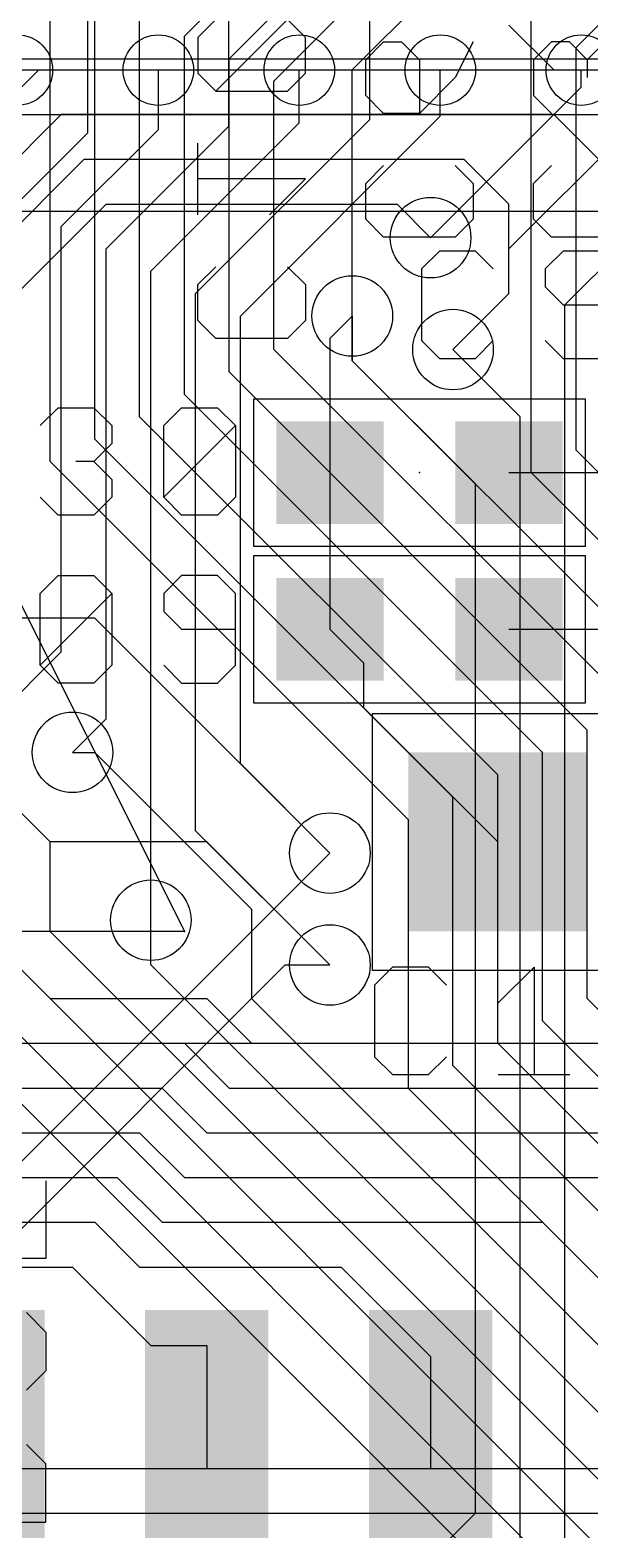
# Model space of a CAD drawing. Extents: x -61 to 136, y 23 to 123.
# Drawn here: x 65.67 to 68.85, y 54.51 to 63.03 of the extents above; entities that cross this region are included whole.
import ezdxf

# ---------------------------------------------------------------- set-up
doc = ezdxf.new("R2010")
doc.units = 0
for name, color, linetype in [('1', 14, 'CONTINUOUS'), ('13', 94, 'CONTINUOUS'), ('14', 94, 'CONTINUOUS'), ('16', 134, 'CONTINUOUS'), ('18', 94, 'CONTINUOUS'), ('21', 251, 'CONTINUOUS'), ('22', 54, 'CONTINUOUS'), ('23', 251, 'CONTINUOUS'), ('24', 54, 'CONTINUOUS'), ('25', 251, 'CONTINUOUS'), ('26', 54, 'CONTINUOUS'), ('3', 214, 'CONTINUOUS'), ('39', 14, 'CONTINUOUS'), ('4', 214, 'CONTINUOUS')]:
    doc.layers.add(name, color=color, linetype=linetype)

# ---------------------------------------------------------------- blocks, each defined once
blk = doc.blocks.new('RECT')
blk.add_solid([(-0.5, -0.5), (0.5, -0.5), (-0.5, 0.5), (0.5, 0.5)])
blk = doc.blocks.new('PIE')
blk.add_circle((0, 0), 0.5)
blk = doc.blocks.new('ROUNDV')
blk.add_circle((0, 0), 0.5)

msp = doc.modelspace()

# ---------------------------------------------------------------- linework, layer by layer
at = {"layer": '1'}
for p, q in [((66, 62.444), (66, 63.2)), ((66.8, 62.482), (66.8, 63.2)), ((67.6, 62.52), (67.6, 63.2)), ((66.4, 62.463), (66.4, 62.8)), ((67.2, 62.501), (67.2, 62.8)), ((68, 62.539), (68, 62.8)), ((68.8, 62.704), (68.8, 62.8)), ((67.945, 61.849), (68.8, 62.704)), ((68.3895, 61.7855), (69.2, 62.596)), ((66.3575, 61.6585), (67.2, 62.501)), ((66.6115, 61.5315), (67.6, 62.52)), ((66.8655, 61.4045), (68, 62.539)), ((65.5955, 62.0395), (66, 62.444)), ((65.8495, 61.9125), (66.4, 62.463)), ((66.1035, 61.7855), (66.8, 62.482)), ((65.8495, 59.4995), (65.8495, 61.9125)), ((66.1035, 59.1185), (66.1035, 61.7855)), ((68.3895, 61.5315), (68.3895, 61.7855)), ((66.3575, 57.9755), (66.3575, 61.6585)), ((66.6115, 58.4835), (66.6115, 61.5315)), ((68.072, 61.214), (68.3895, 61.5315)), ((66.8655, 58.8645), (66.8655, 61.4045)), ((67.5005, 61.4045), (67.3735, 61.2775)), ((67.3735, 61.2775), (67.3735, 60.5155)), ((67.3735, 60.5155), (67.3735, 59.6265)), ((68.3895, 60.5155), (69.0245, 60.5155)), ((67.3735, 59.6265), (67.564, 59.436)), ((68.3895, 59.6265), (69.342, 59.6265)), ((65.4685, 59.1185), (65.8495, 59.4995)), ((67.564, 59.436), (67.564, 59.182)), ((67.564, 59.182), (68.326, 58.42)), ((65.913, 58.928), (66.1035, 59.1185)), ((67.3735, 58.3565), (66.8655, 58.8645)), ((67.3735, 57.7215), (66.6115, 58.4835)), ((65.532, 57.785), (65.786, 57.531)), ((65.786, 57.531), (66.675, 57.531)), ((66.675, 57.531), (66.929, 57.277)), ((65.659, 57.277), (66.548, 57.277)), ((66.548, 57.277), (66.802, 57.023)), ((66.929, 57.277), (69.342, 57.277)), ((65.532, 57.023), (66.421, 57.023)), ((66.421, 57.023), (66.675, 56.769)), ((66.802, 57.023), (69.215, 57.023)), ((65.405, 56.769), (66.294, 56.769)), ((66.294, 56.769), (66.548, 56.515)), ((66.675, 56.769), (69.088, 56.769)), ((65.278, 56.515), (66.167, 56.515)), ((66.167, 56.515), (66.421, 56.261)), ((66.548, 56.515), (68.961, 56.515)), ((65.151, 56.261), (66.04, 56.261)), ((66.04, 56.261), (66.294, 56.007)), ((66.421, 56.261), (68.58, 56.261)), ((68.58, 56.261), (68.7705, 56.0705)), ((68.7705, 56.0705), (69.215, 55.626)), ((65.024, 56.007), (65.913, 56.007)), ((65.913, 56.007), (66.3575, 55.5625)), ((66.294, 56.007), (67.437, 56.007)), ((67.437, 56.007), (67.6275, 55.8165)), ((67.6275, 55.8165), (67.945, 55.499)), ((66.3575, 55.5625), (66.675, 55.5625)), ((66.675, 55.5625), (66.675, 54.864)), ((67.945, 55.499), (67.945, 54.864))]:
    msp.add_line(p, q, dxfattribs=at)
at = {"layer": '13'}
msp.add_line((65.5828, 62.865), (81.153, 62.865), dxfattribs=at)
at = {"layer": '14'}
for p, q in [((68.3895, 63.0555), (68.6435, 62.8015)), ((68.6435, 62.8015), (69.0245, 62.8015)), ((68.707, 61.468), (69.215, 61.976)), ((68.707, 53.467), (68.707, 61.468)), ((67.5005, 61.1505), (67.5005, 61.4045)), ((68.453, 60.833), (68.072, 61.214)), ((68.199, 60.452), (67.5005, 61.1505)), ((68.453, 53.848), (68.453, 60.833)), ((68.199, 54.61), (68.199, 60.452)), ((62.992, 53.975), (67.3735, 58.3565)), ((63.5, 54.102), (67.1195, 57.7215)), ((67.1195, 57.7215), (67.3735, 57.7215)), ((67.183, 53.594), (68.199, 54.61))]:
    msp.add_line(p, q, dxfattribs=at)
at = {"layer": '16'}
for p, q in [((67.056, 62.738), (68, 63.682)), ((67.5005, 62.8015), (68.4, 63.701)), ((68.7705, 62.9285), (69.6, 63.758)), ((66.548, 62.992), (67.2, 63.644)), ((66.802, 62.865), (67.6, 63.663)), ((68.5165, 60.5155), (68.5165, 63.4365)), ((65.786, 60.579), (65.786, 63.373)), ((66.04, 60.706), (66.04, 63.246)), ((66.294, 60.833), (66.294, 63.119)), ((66.548, 60.96), (66.548, 62.992)), ((68.7705, 60.6425), (68.7705, 62.9285)), ((66.802, 61.087), (66.802, 62.865)), ((67.5005, 61.4045), (67.5005, 62.8015)), ((67.056, 61.214), (67.056, 62.738)), ((67.5005, 61.4045), (67.5005, 61.1505)), ((69.088, 59.182), (67.056, 61.214)), ((67.5005, 61.1505), (69.342, 59.309)), ((68.834, 59.055), (66.802, 61.087)), ((68.58, 58.928), (66.548, 60.96)), ((68.326, 58.801), (66.294, 60.833)), ((68.072, 58.674), (66.04, 60.706)), ((69.85, 59.563), (68.7705, 60.6425)), ((65.786, 60.579), (67.818, 58.547)), ((68.5165, 60.5155), (69.596, 59.436)), ((65.786, 58.42), (65.024, 59.182)), ((68.834, 57.531), (68.834, 59.055)), ((65.913, 58.928), (66.04, 58.928)), ((66.04, 58.928), (66.929, 58.039)), ((68.58, 57.404), (68.58, 58.928)), ((68.326, 57.277), (68.326, 58.801)), ((68.072, 57.15), (68.072, 58.674)), ((67.818, 58.547), (67.818, 57.023)), ((65.786, 57.912), (65.786, 58.42)), ((68.453, 54.102), (64.4525, 58.1025)), ((68.707, 54.229), (64.897, 58.039)), ((70.485, 52.832), (65.3415, 57.9755)), ((66.3575, 57.7215), (66.3575, 57.9755)), ((66.929, 58.039), (66.929, 57.531)), ((65.786, 57.912), (71.628, 52.07)), ((71.3105, 52.7685), (66.3575, 57.7215)), ((66.929, 57.531), (71.4375, 53.0225)), ((72.0725, 54.2925), (68.834, 57.531)), ((71.9455, 54.0385), (68.58, 57.404)), ((68.326, 57.277), (71.8185, 53.7845)), ((68.072, 57.15), (71.6915, 53.5305)), ((67.818, 57.023), (71.5645, 53.2765))]:
    msp.add_line(p, q, dxfattribs=at)
at = {"layer": '21'}
msp.add_line((61.4, 62), (79, 62), dxfattribs=at)
at = {"layer": '22'}
for p, q in [((62.992, 65.024), (66.548, 57.912)), ((66.548, 57.912), (59.436, 57.912))]:
    msp.add_line(p, q, dxfattribs=at)
at = {"layer": '23'}
for p in [(67.8815, 60.5155), (67.8815, 59.6265)]:
    msp.add_point(p, dxfattribs=at)
at = {"layer": '24'}
msp.add_point((66.548, 57.912), dxfattribs=at)
at = {"layer": '25'}
for p, q in [((67.9959, 61.7733), (67.8942, 61.6716)), ((68.1993, 61.7733), (67.9959, 61.7733)), ((68.3009, 61.6716), (68.1993, 61.7733)), ((68.6975, 61.7733), (68.5958, 61.6716)), ((68.9009, 61.7733), (68.6975, 61.7733)), ((67.8942, 61.6716), (67.8942, 61.2649)), ((68.5958, 61.6716), (68.5958, 61.5699)), ((68.5958, 61.5699), (68.6975, 61.4683)), ((68.6975, 61.4683), (69.0026, 61.4683)), ((67.8942, 61.2649), (67.9959, 61.1632)), ((68.1993, 61.1632), (68.3009, 61.2649)), ((68.5958, 61.2649), (68.6975, 61.1632)), ((67.9959, 61.1632), (68.1993, 61.1632)), ((68.6975, 61.1632), (68.9009, 61.1632)), ((65.7289, 60.7826), (65.8306, 60.8843)), ((65.8306, 60.8843), (66.034, 60.8843)), ((66.034, 60.8843), (66.1357, 60.7826)), ((66.4306, 60.7826), (66.5322, 60.8843)), ((66.5322, 60.8843), (66.7356, 60.8843)), ((66.7356, 60.8843), (66.8373, 60.7826)), ((66.1357, 60.7826), (66.1357, 60.6809)), ((66.4306, 60.3759), (66.4306, 60.7826)), ((66.4306, 60.3759), (66.8373, 60.7826)), ((66.8373, 60.7826), (66.8373, 60.3759)), ((66.1357, 60.6809), (66.034, 60.5793)), ((66.034, 60.5793), (65.9323, 60.5793)), ((66.034, 60.5793), (66.1357, 60.4776)), ((66.1357, 60.4776), (66.1357, 60.3759)), ((65.8306, 60.2742), (65.7289, 60.3759)), ((66.1357, 60.3759), (66.034, 60.2742)), ((66.5322, 60.2742), (66.4306, 60.3759)), ((66.8373, 60.3759), (66.7356, 60.2742)), ((66.034, 60.2742), (65.8306, 60.2742)), ((66.7356, 60.2742), (66.5322, 60.2742)), ((65.7289, 59.8301), (65.8306, 59.9318)), ((65.8306, 59.9318), (66.034, 59.9318)), ((66.034, 59.9318), (66.1357, 59.8301)), ((66.5322, 59.9318), (66.4306, 59.8301)), ((66.7356, 59.9318), (66.5322, 59.9318)), ((66.8373, 59.8301), (66.7356, 59.9318)), ((65.7289, 59.4234), (65.7289, 59.8301)), ((65.7289, 59.4234), (66.1357, 59.8301)), ((66.1357, 59.8301), (66.1357, 59.4234)), ((66.4306, 59.8301), (66.4306, 59.7284)), ((66.8373, 59.4234), (66.8373, 59.8301)), ((66.4306, 59.7284), (66.5322, 59.6268)), ((66.5322, 59.6268), (66.8373, 59.6268)), ((65.8306, 59.3217), (65.7289, 59.4234)), ((66.1357, 59.4234), (66.034, 59.3217)), ((66.4306, 59.4234), (66.5322, 59.3217)), ((66.7356, 59.3217), (66.8373, 59.4234)), ((66.034, 59.3217), (65.8306, 59.3217)), ((66.5322, 59.3217), (66.7356, 59.3217)), ((67.7293, 57.7093), (67.6276, 57.6076)), ((67.9327, 57.7093), (67.7293, 57.7093)), ((68.0344, 57.6076), (67.9327, 57.7093)), ((68.3293, 57.5059), (68.5327, 57.7093)), ((68.5327, 57.7093), (68.5327, 57.0992)), ((67.6276, 57.6076), (67.6276, 57.2009)), ((67.6276, 57.2009), (67.7293, 57.0992)), ((67.9327, 57.0992), (68.0344, 57.2009)), ((67.7293, 57.0992), (67.9327, 57.0992)), ((68.3293, 57.0992), (68.736, 57.0992))]:
    msp.add_line(p, q, dxfattribs=at)
at = {"layer": '26'}
for p, q in [((66.7259, 63.0877), (66.6242, 62.986)), ((66.7259, 62.6809), (67.1326, 63.0877)), ((67.2343, 62.986), (67.1326, 63.0877)), ((66.6242, 62.986), (66.6242, 62.7826)), ((67.2343, 62.7826), (67.2343, 62.986)), ((67.5767, 62.859), (67.6784, 62.9607)), ((67.6784, 62.9607), (67.7801, 62.9607)), ((67.7801, 62.9607), (67.8818, 62.859)), ((68.1868, 62.9607), (68.0851, 62.7573)), ((68.6309, 62.9607), (68.5292, 62.859)), ((68.7326, 62.9607), (68.6309, 62.9607)), ((68.8343, 62.859), (68.7326, 62.9607)), ((68.9359, 62.9607), (68.8343, 62.859)), ((67.5767, 62.6556), (67.5767, 62.859)), ((67.8818, 62.859), (67.8818, 62.5539)), ((68.5292, 62.859), (68.5292, 62.6556)), ((68.8343, 62.859), (68.8343, 62.7573)), ((66.6242, 62.7826), (66.7259, 62.6809)), ((67.1326, 62.6809), (67.2343, 62.7826)), ((68.0851, 62.7573), (67.8818, 62.5539)), ((66.7259, 62.6809), (67.1326, 62.6809)), ((67.6784, 62.5539), (67.5767, 62.6556)), ((68.5292, 62.6556), (68.6309, 62.5539)), ((67.8818, 62.5539), (67.6784, 62.5539)), ((66.6242, 61.9793), (66.6242, 62.386)), ((67.5767, 62.1573), (67.6784, 62.259)), ((68.0851, 62.259), (68.1868, 62.1573)), ((68.5292, 62.1573), (68.6309, 62.259)), ((67.2343, 62.1827), (66.6242, 62.1827)), ((67.0309, 61.9793), (67.2343, 62.1827)), ((67.5767, 61.954), (67.5767, 62.1573)), ((68.1868, 62.1573), (68.1868, 61.954)), ((68.5292, 61.954), (68.5292, 62.1573)), ((67.6784, 61.8523), (67.5767, 61.954)), ((68.1868, 61.954), (68.0851, 61.8523)), ((68.6309, 61.8523), (68.5292, 61.954)), ((68.0851, 61.8523), (67.6784, 61.8523)), ((69.0376, 61.8523), (68.6309, 61.8523)), ((66.6242, 61.5827), (66.7259, 61.6844)), ((67.1326, 61.6844), (67.2343, 61.5827)), ((66.6242, 61.3793), (66.6242, 61.5827)), ((67.2343, 61.5827), (67.2343, 61.3793)), ((66.7259, 61.2776), (66.6242, 61.3793)), ((67.2343, 61.3793), (67.1326, 61.2776)), ((67.1326, 61.2776), (66.7259, 61.2776)), ((65.7612, 56.4967), (65.7612, 56.056)), ((65.7612, 56.056), (65.4307, 56.056)), ((65.651, 55.7483), (65.7612, 55.6381)), ((65.7612, 55.6381), (65.7612, 55.4178)), ((65.7612, 55.4178), (65.651, 55.3076)), ((65.7612, 54.8897), (65.651, 54.9998)), ((65.7612, 54.5592), (65.7612, 54.8897)), ((65.1002, 54.5592), (65.7612, 54.5592))]:
    msp.add_line(p, q, dxfattribs=at)
at = {"layer": '3'}
for p, q in [((64.1985, 61.2775), (65.7225, 62.8015)), ((65.7225, 62.8015), (70.2945, 62.8015)), ((65.8495, 62.5475), (64.3255, 61.0235)), ((68.6435, 62.5475), (65.8495, 62.5475)), ((69.215, 61.976), (68.6435, 62.5475)), ((65.9765, 62.2935), (64.4525, 60.7695)), ((68.1355, 62.2935), (65.9765, 62.2935)), ((68.3895, 62.0395), (68.1355, 62.2935)), ((64.5795, 60.5155), (66.1035, 62.0395)), ((66.1035, 62.0395), (67.7545, 62.0395)), ((67.7545, 62.0395), (67.945, 61.849)), ((68.3895, 61.5315), (68.3895, 62.0395)), ((68.072, 61.214), (68.3895, 61.5315)), ((66.04, 59.69), (64.516, 59.69)), ((67.3735, 58.3565), (66.04, 59.69)), ((65.786, 58.42), (65.532, 58.674)), ((66.675, 58.42), (65.786, 58.42)), ((67.3735, 57.7215), (66.675, 58.42)), ((58.928, 57.277), (69.342, 57.277)), ((49.657, 54.864), (70.612, 54.864)), ((49.784, 54.61), (70.739, 54.61))]:
    msp.add_line(p, q, dxfattribs=at)
at = {"layer": '39'}
for p, q in [((66.9417, 60.9346), (68.8213, 60.9346)), ((66.9417, 60.0964), (66.9417, 60.9346)), ((68.8213, 60.9346), (68.8213, 60.0964)), ((68.8213, 60.0964), (66.9417, 60.0964)), ((66.9417, 59.2074), (66.9417, 60.0456)), ((66.9417, 60.0456), (68.8213, 60.0456)), ((68.8213, 60.0456), (68.8213, 59.2074)), ((68.8213, 59.2074), (66.9417, 59.2074)), ((67.615, 57.691), (67.615, 59.149)), ((67.615, 59.149), (70.815, 59.149)), ((70.815, 57.691), (67.615, 57.691))]:
    msp.add_line(p, q, dxfattribs=at)
at = {"layer": '4'}
for p, q in [((62.1665, 62.8015), (70.6755, 62.8015)), ((62.0395, 62.5475), (70.5485, 62.5475))]:
    msp.add_line(p, q, dxfattribs=at)

# ---------------------------------------------------------------- block references
at = {"layer": '1'}
for name, p, xscale, yscale in [('PIE', (65.6, 62.8), 0.4, 0.4), ('PIE', (66.4, 62.8), 0.4, 0.4), ('PIE', (67.2, 62.8), 0.4, 0.4), ('PIE', (68, 62.8), 0.4, 0.4), ('PIE', (68.8, 62.8), 0.4, 0.4), ('RECT', (67.3735, 60.5155), 0.6096, 0.5842), ('RECT', (68.3895, 60.5155), 0.6096, 0.5842)]:
    msp.add_blockref(name, p, dxfattribs=dict(at, xscale=xscale, yscale=yscale))
for p, xscale, yscale, rotation in [((67.3735, 59.6265), 0.6096, 0.5842, 180), ((68.3895, 59.6265), 0.6096, 0.5842, 180), ((68.326, 58.42), 1.016, 1.016, 180), ((65.405, 54.864), 1.8, 0.7, 90), ((66.675, 54.864), 1.8, 0.7, 90), ((67.945, 54.864), 1.8, 0.7, 90)]:
    msp.add_blockref('RECT', p, dxfattribs=dict(at, xscale=xscale, yscale=yscale, rotation=rotation))
at = {"layer": '18', "xscale": 0.4572, "yscale": 0.4572}
for p in [(67.945, 61.849), (67.945, 61.849), (67.945, 61.849), (67.945, 61.849), (67.945, 61.849), (67.945, 61.849), (67.945, 61.849), (67.945, 61.849), (67.5005, 61.4045), (67.5005, 61.4045), (67.5005, 61.4045), (67.5005, 61.4045), (67.5005, 61.4045), (67.5005, 61.4045), (67.5005, 61.4045), (67.5005, 61.4045), (68.072, 61.214), (68.072, 61.214), (68.072, 61.214), (68.072, 61.214), (68.072, 61.214), (68.072, 61.214), (68.072, 61.214), (68.072, 61.214), (65.913, 58.928), (65.913, 58.928), (65.913, 58.928), (65.913, 58.928), (65.913, 58.928), (65.913, 58.928), (65.913, 58.928), (65.913, 58.928), (67.3735, 58.3565), (67.3735, 58.3565), (67.3735, 58.3565), (67.3735, 58.3565), (67.3735, 58.3565), (67.3735, 58.3565), (67.3735, 58.3565), (67.3735, 58.3565), (66.3575, 57.9755), (66.3575, 57.9755), (66.3575, 57.9755), (66.3575, 57.9755), (66.3575, 57.9755), (66.3575, 57.9755), (66.3575, 57.9755), (66.3575, 57.9755), (67.3735, 57.7215), (67.3735, 57.7215), (67.3735, 57.7215), (67.3735, 57.7215), (67.3735, 57.7215), (67.3735, 57.7215), (67.3735, 57.7215), (67.3735, 57.7215)]:
    msp.add_blockref('ROUNDV', p, dxfattribs=at)

doc.saveas('drawing.dxf')
